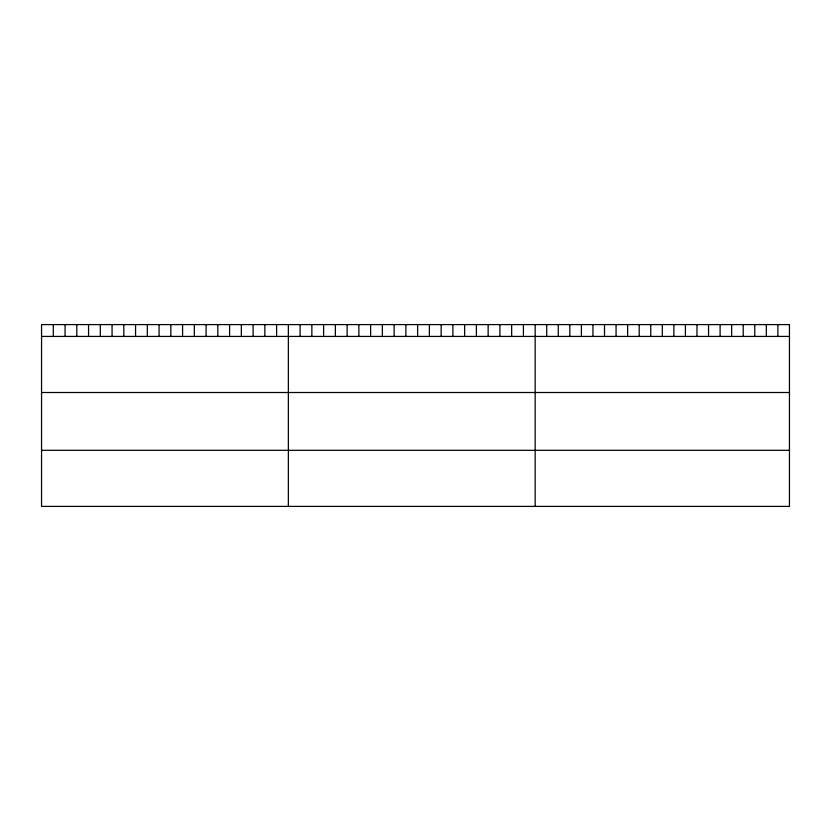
<?xml version="1.0" encoding="UTF-8"?>
<svg xmlns="http://www.w3.org/2000/svg" width="831" height="831" viewBox="0 0 831 831"><rect width="100%" height="100%" fill="white"/><g stroke="black" fill="none" stroke-linecap="round" stroke-linejoin="round"><path stroke-width="1.25" d="M41.55 336.42L789.45 336.42M41.55 392.512L789.45 392.512M41.55 450.309L789.45 450.309M777.889 324.599L777.889 336.42M766.338 324.599L766.338 336.42M754.777 324.599L754.777 336.42M743.215 324.599L743.215 336.42M731.654 324.599L731.654 336.42M720.103 324.599L720.103 336.42M708.542 324.599L708.542 336.42M696.98 324.599L696.98 336.42M685.419 324.599L685.419 336.42M673.868 324.599L673.868 336.42M662.307 324.599L662.307 336.42M650.746 324.599L650.746 336.42M639.195 324.599L639.195 336.42M627.634 324.599L627.634 336.42M616.072 324.599L616.072 336.42M604.511 324.599L604.511 336.42M592.96 324.599L592.96 336.42M581.399 324.599L581.399 336.42M569.837 324.599L569.837 336.42M558.276 324.599L558.276 336.42M546.725 324.599L546.725 336.42M535.164 324.599L535.164 506.401M523.416 324.599L523.416 336.42M511.657 324.599L511.657 336.42M499.909 324.599L499.909 336.42M488.15 324.599L488.15 336.42M476.402 324.599L476.402 336.42M464.643 324.599L464.643 336.42M452.895 324.599L452.895 336.42M441.147 324.599L441.147 336.42M429.388 324.599L429.388 336.42M417.64 324.599L417.64 336.42M405.881 324.599L405.881 336.42M394.133 324.599L394.133 336.42M382.374 324.599L382.374 336.42M370.626 324.599L370.626 336.42M358.878 324.599L358.878 336.42M347.119 324.599L347.119 336.42M335.371 324.599L335.371 336.42M323.612 324.599L323.612 336.42M311.864 324.599L311.864 336.42M300.105 324.599L300.105 336.42M288.357 324.599L288.357 506.401M276.609 324.599L276.609 336.42M264.85 324.599L264.85 336.42M253.102 324.599L253.102 336.42M241.343 324.599L241.343 336.42M229.595 324.599L229.595 336.42M217.836 324.599L217.836 336.42M206.088 324.599L206.088 336.42M194.34 324.599L194.34 336.42M182.581 324.599L182.581 336.42M170.833 324.599L170.833 336.42M159.074 324.599L159.074 336.42M147.326 324.599L147.326 336.42M135.567 324.599L135.567 336.42M123.819 324.599L123.819 336.42M112.071 324.599L112.071 336.42M100.312 324.599L100.312 336.42M88.564 324.599L88.564 336.42M76.805 324.599L76.805 336.42M65.057 324.599L65.057 336.42M53.298 324.599L53.298 336.42M789.45 324.599L41.55 324.599L41.55 506.401L789.45 506.401L789.45 324.599"/></g></svg>
